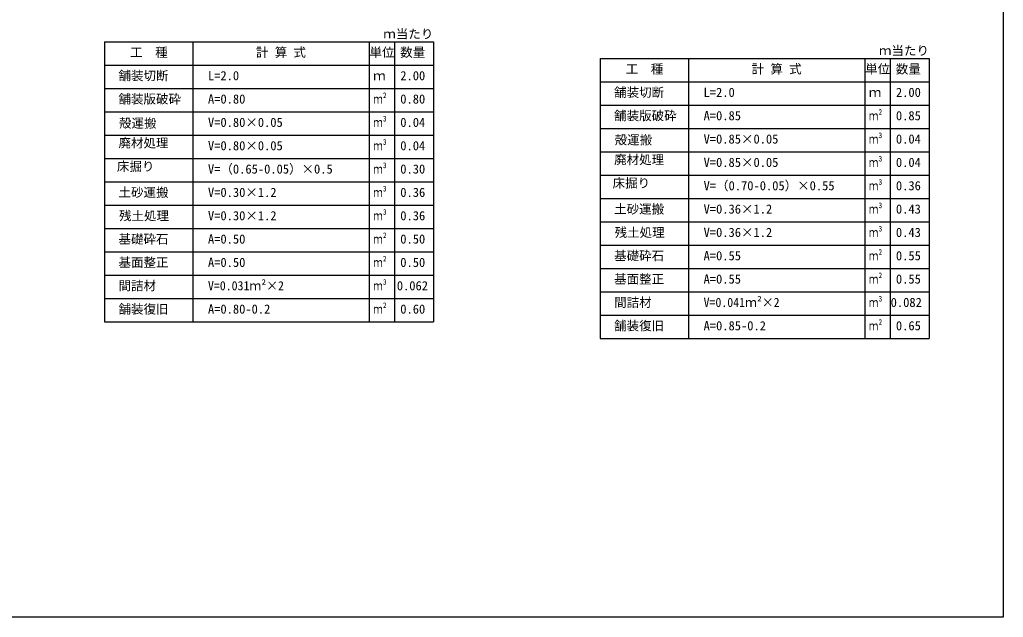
# Model space of a CAD drawing. Units: millimetres, scale not verified. Extents: x -9755 to 16726, y -7413 to 4835.
# Drawn here: x 0 to 2950, y -2028 to -235 of the extents above; entities that cross this region are included whole.
import ezdxf
from ezdxf.enums import TextEntityAlignment as Align

# ---------------------------------------------------------------- set-up
doc = ezdxf.new("R2010")
doc.units = ezdxf.units.MM
doc.header["$LTSCALE"] = 15
doc.layers.add('0-7', color=4, linetype='Continuous')
doc.layers.add('0-F', color=5, linetype='Continuous')
doc.styles.add('ＭＳ ゴシック', font='')
doc.styles.get('ＭＳ ゴシック').set_extended_font_data('MS Gothic')

msp = doc.modelspace()

# ---------------------------------------------------------------- linework, layer by layer
at = {"layer": '0-7', "color": 7}
for p, q in [((254.04, -301.22), (254.04, -1141.22)), ((519.27, -301.22), (519.27, -1141.22)), ((1048.08, -301.22), (1048.08, -1141.22)), ((1123.86, -301.22), (1123.86, -1141.22)), ((1240.75, -301.22), (1240.75, -1141.22)), ((1740.46, -351.22), (1740.46, -1191.22)), ((2005.69, -351.22), (2005.69, -1191.22)), ((2534.5, -351.22), (2534.5, -1191.22)), ((2610.29, -351.22), (2610.29, -1191.22)), ((2727.17, -351.22), (2727.17, -1191.22)), ((254.04, -371.22), (1240.75, -371.22)), ((254.04, -441.22), (1240.75, -441.22)), ((1740.46, -421.22), (2727.17, -421.22)), ((1740.46, -491.22), (2727.17, -491.22)), ((254.04, -511.22), (1240.75, -511.22)), ((254.04, -581.22), (1240.75, -581.22)), ((1740.46, -561.22), (2727.17, -561.22)), ((1740.46, -631.22), (2727.17, -631.22)), ((254.04, -651.22), (1240.75, -651.22)), ((1740.46, -701.22), (2727.17, -701.22)), ((254.04, -721.22), (1240.75, -721.22)), ((254.04, -791.22), (1240.75, -791.22)), ((1740.46, -771.22), (2727.17, -771.22)), ((1740.46, -841.22), (2727.17, -841.22)), ((254.04, -861.22), (1240.75, -861.22)), ((1740.46, -911.22), (2727.17, -911.22)), ((254.04, -931.22), (1240.75, -931.22)), ((254.04, -1001.22), (1240.75, -1001.22)), ((1740.46, -981.22), (2727.17, -981.22)), ((1740.46, -1051.22), (2727.17, -1051.22)), ((254.04, -1071.22), (1240.75, -1071.22)), ((254.04, -1141.22), (1240.75, -1141.22)), ((1740.46, -1121.22), (2727.17, -1121.22)), ((1740.46, -1191.22), (2727.17, -1191.22))]:
    msp.add_line(p, q, dxfattribs=at)
for points in [[(254.04, -301.22), (519.27, -301.22), (1240.75, -301.22)], [(1740.46, -351.22), (2005.69, -351.22), (2727.17, -351.22)]]:
    msp.add_lwpolyline(points, dxfattribs=at)
at = {"layer": '0-F'}
msp.add_lwpolyline([(-2950, 2027.5), (2950, 2027.5), (2950, -2027.5), (-2950, -2027.5)], close=True, dxfattribs=at)

# ---------------------------------------------------------------- texts
at = {"layer": '0-7', "style": 'ＭＳ ゴシック'}
for s, p in [('ｍ当たり', (1090.61, -299.6)), ('工\u3000種', (331.27, -354.97)), ('計 算 式', (708.67, -354.97)), ('単位', (1049.05, -354.88)), ('数量', (1141.09, -355.05)), ('ｍ当たり', (2577.03, -349.59)), ('工\u3000種', (1817.69, -404.97)), ('計 算 式', (2195.1, -404.97)), ('単位', (2535.48, -404.88)), ('数量', (2627.51, -405.05)), ('舗装切断', (296.33, -424.97)), ('L=2.0', (564.67, -424.97)), ('ｍ', (1060.15, -424.97)), ('2.00', (1141.5, -424.97)), ('舗装切断', (1782.76, -474.97)), ('L=2.0', (2051.09, -474.97)), ('2.00', (2627.93, -474.97)), ('舗装版破砕', (296.33, -494.97)), ('A=0.80', (564.67, -494.97)), ('0.80', (1141.5, -494.97)), ('ｍ', (2546.57, -474.97)), ('殻運搬', (297.89, -567.46)), ('V=0.80×0.05', (564.67, -564.97)), ('0.04', (1141.5, -564.97)), ('舗装版破砕', (1782.76, -544.97)), ('A=0.85', (2051.09, -544.97)), ('0.85', (2627.93, -544.97)), ('廃材処理', (296.33, -626.74)), ('殻運搬', (1784.32, -617.46)), ('V=0.85×0.05', (2051.09, -614.97)), ('0.04', (2627.93, -614.97)), ('V=0.80×0.05', (564.67, -634.97)), ('0.04', (1141.5, -634.97)), ('廃材処理', (1782.76, -676.74)), ('床掘り', (291.65, -696.95)), ('V=（0.65-0.05）×0.5', (564.67, -704.97)), ('0.30', (1141.5, -704.97)), ('V=0.85×0.05', (2051.09, -684.97)), ('0.04', (2627.93, -684.97)), ('床掘り', (1778.08, -746.95)), ('土砂運搬', (296.33, -774.97)), ('V=（0.70-0.05）×0.55', (2051.09, -754.97)), ('0.36', (2627.93, -754.97)), ('V=0.30×1.2', (564.67, -774.97)), ('0.36', (1141.5, -774.97)), ('土砂運搬', (1782.76, -824.97)), ('V=0.36×1.2', (2051.09, -824.97)), ('0.43', (2627.93, -824.97)), ('残土処理', (297.89, -845.16)), ('V=0.30×1.2', (564.67, -844.97)), ('0.36', (1141.5, -844.97)), ('残土処理', (1784.32, -895.16)), ('基礎砕石', (296.33, -914.97)), ('A=0.50', (564.67, -914.97)), ('0.50', (1141.5, -914.97)), ('V=0.36×1.2', (2051.09, -894.97)), ('0.43', (2627.93, -894.97)), ('基礎砕石', (1782.76, -964.97)), ('A=0.55', (2051.09, -964.97)), ('0.55', (2627.93, -964.97)), ('基面整正', (296.33, -984.97)), ('A=0.50', (564.67, -984.97)), ('0.50', (1141.5, -984.97)), ('基面整正', (1782.76, -1034.97)), ('A=0.55', (2051.09, -1034.97)), ('0.55', (2627.93, -1034.97)), ('間詰材', (296.33, -1054.97)), ('0.062', (1131.11, -1054.97)), ('舗装復旧', (296.33, -1124.97)), ('A=0.80-0.2', (564.67, -1124.97)), ('0.60', (1141.5, -1124.97)), ('間詰材', (1782.76, -1104.97)), ('0.082', (2612.15, -1104.97)), ('舗装復旧', (1782.76, -1174.97)), ('A=0.85-0.2', (2051.09, -1174.97)), ('0.65', (2627.93, -1174.97))]:
    msp.add_text(s, height=27.49, dxfattribs=at).set_placement(p, align=Align.BOTTOM_LEFT)
for s, width, p in [('ｍ²', 0.75, (1060.15, -494.97)), ('ｍ³', 0.75, (1060.15, -564.97)), ('ｍ²', 0.75, (2546.57, -544.97)), ('ｍ³', 0.75, (2546.57, -614.97)), ('ｍ³', 0.75, (1060.15, -634.97)), ('ｍ³', 0.75, (2546.57, -684.97)), ('ｍ³', 0.75, (1060.15, -704.97)), ('ｍ³', 0.75, (1060.15, -774.97)), ('ｍ³', 0.75, (2546.57, -754.97)), ('ｍ³', 0.75, (2546.57, -824.97)), ('ｍ³', 0.75, (1060.15, -844.97)), ('ｍ³', 0.75, (2546.57, -894.97)), ('ｍ²', 0.75, (1060.15, -914.97)), ('ｍ²', 0.75, (1060.15, -984.97)), ('ｍ²', 0.75, (2546.57, -964.97)), ('ｍ²', 0.75, (2546.57, -1034.97)), ('V=0.031ｍ²×2', 0.95, (564.67, -1054.97)), ('ｍ³', 0.75, (1060.15, -1054.97)), ('ｍ²', 0.75, (1060.15, -1124.97)), ('V=0.041ｍ²×2', 0.95, (2051.09, -1104.97)), ('ｍ³', 0.75, (2546.57, -1104.97)), ('ｍ²', 0.75, (2546.57, -1174.97))]:
    msp.add_text(s, height=27.49, dxfattribs=dict(at, width=width)).set_placement(p, align=Align.BOTTOM_LEFT)

doc.saveas('drawing.dxf')
